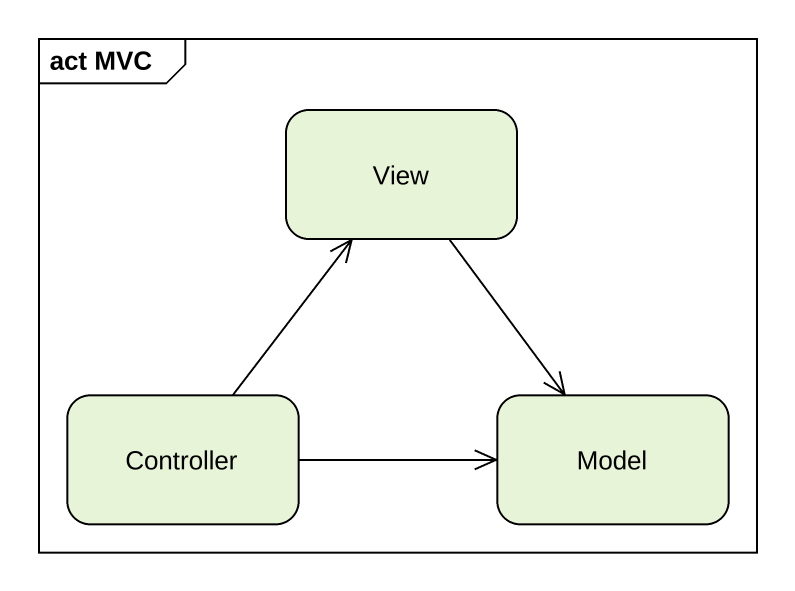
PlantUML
@startuml
mainframe act MVC
hide empty description
state View
state Controller
state Model
View --> Model
Controller -up-> View
Controller -right-> Model
@enduml
